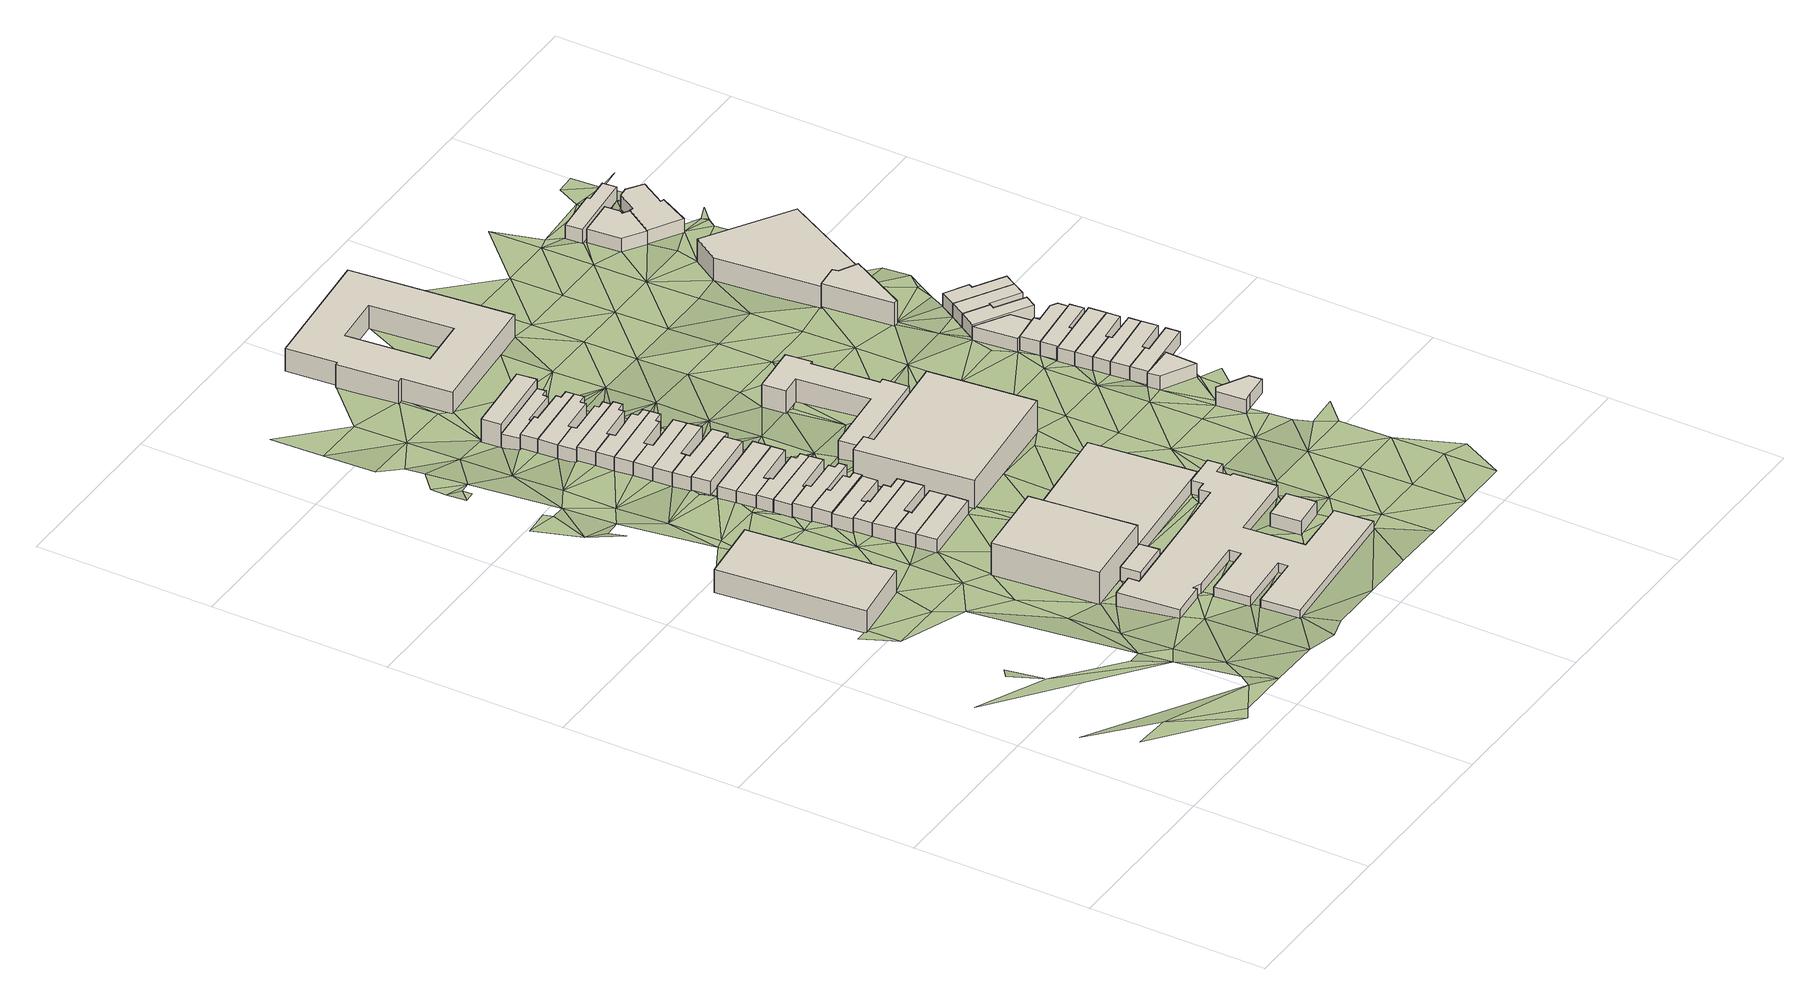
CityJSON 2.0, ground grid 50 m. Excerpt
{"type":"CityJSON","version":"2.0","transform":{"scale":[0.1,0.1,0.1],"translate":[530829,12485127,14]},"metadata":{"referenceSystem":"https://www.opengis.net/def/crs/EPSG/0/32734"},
"CityObjects":{
"building1":{"type":"Building","attributes":{"address":"8 Briar Road Salt River Cape Town","building":"industrial","building:levels":2,"building_height":6.9,"plus_code":"4FRW3F95+8H6","ground_height":19.16,"roof_height":26.06},"geometry":[{"type":"Solid","lod":"1","boundaries":[[[[0,1,2,3]],[[1,4,5,2]],[[4,6,7,5]],[[6,0,3,7]],[[3,2,5,7]],[[6,4,1,0]]]]}]},
"building2":{"type":"Building","attributes":{"address":"49 Shannon Street Salt River Cape Town","building":"industrial","building:levels":3,"building_height":9.7,"plus_code":"4FRW3F95+4P8","ground_height":18.89,"roof_height":28.59},"geometry":[{"type":"Solid","lod":"1","boundaries":[[[[8,9,10,11]],[[9,12,13,10]],[[12,14,15,13]],[[14,16,17,15]],[[16,8,11,17]],[[11,10,13,15,17]],[[16,14,12,9,8]]]]}]},
"building3":{"type":"Building","attributes":{"address":"Salt River Cape Town","building":"yes","building:levels":1,"building_height":4.1,"plus_code":"4FRW3F95+3Q7","ground_height":19.18,"roof_height":23.28},"geometry":[{"type":"Solid","lod":"1","boundaries":[[[[18,19,20,21]],[[19,22,23,20]],[[22,24,25,23]],[[24,18,21,25]],[[21,20,23,25]],[[24,22,19,18]]]]}]},
"building4":{"type":"Building","attributes":{"address":"45 Shannon Street Salt River Cape Town","building":"house","building:levels":1,"building_height":4.1,"plus_code":"4FRW3F95+7P4","ground_height":19.03,"roof_height":23.13},"geometry":[{"type":"Solid","lod":"1","boundaries":[[[[26,27,28,29]],[[27,30,31,28]],[[30,32,33,31]],[[32,26,29,33]],[[29,28,31,33]],[[32,30,27,26]]]]}]},
"building5":{"type":"Building","attributes":{"address":"43 Shannon Street Salt River Cape Town","building":"house","building:levels":1,"building_height":4.1,"plus_code":"4FRW3F95+7PG","ground_height":18.95,"roof_height":23.05},"geometry":[{"type":"Solid","lod":"1","boundaries":[[[[34,35,36,37]],[[35,38,39,36]],[[38,40,41,39]],[[40,42,43,41]],[[42,44,45,43]],[[44,34,37,45]],[[37,36,39,41,43,45]],[[44,42,40,38,35,34]]]]}]},
"building6":{"type":"Building","attributes":{"address":"41 Shannon Street Salt River Cape Town","building":"house","building:levels":1,"building_height":4.1,"plus_code":"4FRW3F95+7PW","ground_height":18.95,"roof_height":23.05},"geometry":[{"type":"Solid","lod":"1","boundaries":[[[[35,34,37,36]],[[34,46,47,37]],[[46,48,49,47]],[[48,50,51,49]],[[50,52,53,51]],[[52,35,36,53]],[[36,37,47,49,51,53]],[[52,50,48,46,34,35]]]]}]},
"building7":{"type":"Building","attributes":{"address":"39 Shannon Street Salt River Cape Town","building":"house","building:levels":1,"building_height":4.1,"plus_code":"4FRW3F95+8P7","ground_height":18.95,"roof_height":23.05},"geometry":[{"type":"Solid","lod":"1","boundaries":[[[[52,50,51,53]],[[50,54,55,51]],[[54,56,57,55]],[[56,58,59,57]],[[58,60,61,59]],[[60,62,63,61]],[[62,64,65,63]],[[64,52,53,65]],[[53,51,55,57,59,61,63,65]],[[64,62,60,58,56,54,50,52]]]]}]},
"building8":{"type":"Building","attributes":{"address":"37 Shannon Street Salt River Cape Town","building":"house","building:levels":1,"building_height":4.1,"plus_code":"4FRW3F95+8PM","ground_height":18.48,"roof_height":22.58},"geometry":[{"type":"Solid","lod":"1","boundaries":[[[[66,67,68,69]],[[67,70,71,68]],[[70,72,73,71]],[[72,74,75,73]],[[74,76,77,75]],[[76,66,69,77]],[[69,68,71,73,75,77]],[[76,74,72,70,67,66]]]]}]},
"building9":{"type":"Building","attributes":{"address":"Salt River Cape Town","building":"yes","building:levels":1,"building_height":4.1,"plus_code":"4FRW3F85+XRX","ground_height":18.66,"roof_height":22.76},"geometry":[{"type":"Solid","lod":"1","boundaries":[[[[78,79,80,81]],[[79,82,83,80]],[[82,84,85,83]],[[84,86,87,85]],[[86,88,89,87]],[[88,90,91,89]],[[90,92,93,91]],[[92,94,95,93]],[[94,96,97,95]],[[96,98,99,97]],[[98,100,101,99]],[[100,102,103,101]],[[102,104,105,103]],[[104,106,107,105]],[[106,108,109,107]],[[108,110,111,109]],[[110,112,113,111]],[[112,114,115,113]],[[114,116,117,115]],[[116,118,119,117]],[[118,120,121,119]],[[120,122,123,121]],[[122,124,125,123]],[[124,126,127,125]],[[126,128,129,127]],[[128,130,131,129]],[[130,132,133,131]],[[132,134,135,133]],[[134,78,81,135]],[[81,80,83,85,87,89,91,93,95,97,99,101,103,105,107,109,111,113,115,117,119,121,123,125,127,129,131,133,135]],[[134,132,130,128,126,124,122,120,118,116,114,112,110,108,106,104,102,100,98,96,94,92,90,88,86,84,82,79,78]]]]}]},
"building10":{"type":"Building","attributes":{"address":"35 Shannon Street Salt River Cape Town","building":"house","building:levels":1,"building_height":4.1,"plus_code":"4FRW3F95+9P3","ground_height":18.81,"roof_height":22.91},"geometry":[{"type":"Solid","lod":"1","boundaries":[[[[136,137,138,139]],[[137,140,141,138]],[[140,142,143,141]],[[142,144,145,143]],[[144,146,147,145]],[[146,148,149,147]],[[148,150,151,149]],[[150,136,139,151]],[[139,138,141,143,145,147,149,151]],[[150,148,146,144,142,140,137,136]]]]}]},
"building11":{"type":"Building","attributes":{"address":"33 Shannon Street Salt River Cape Town","building":"house","building:levels":1,"building_height":4.1,"plus_code":"4FRW3F95+9PF","ground_height":18.48,"roof_height":22.58},"geometry":[{"type":"Solid","lod":"1","boundaries":[[[[152,153,154,155]],[[153,156,157,154]],[[156,158,159,157]],[[158,160,161,159]],[[160,162,163,161]],[[162,164,165,163]],[[164,166,167,165]],[[166,168,169,167]],[[168,152,155,169]],[[155,154,157,159,161,163,165,167,169]],[[168,166,164,162,160,158,156,153,152]]]]}]},
"building12":{"type":"Building","attributes":{"address":"31 Shannon Street Salt River Cape Town","building":"house","building:levels":1,"building_height":4.1,"plus_code":"4FRW3F95+9PV","ground_height":17.86,"roof_height":21.96},"geometry":[{"type":"Solid","lod":"1","boundaries":[[[[170,171,172,173]],[[171,174,175,172]],[[174,176,177,175]],[[176,178,179,177]],[[178,180,181,179]],[[180,170,173,181]],[[173,172,175,177,179,181]],[[180,178,176,174,171,170]]]]}]},
"building13":{"type":"Building","attributes":{"address":"29 Shannon Street Salt River Cape Town","building":"house","building:levels":1,"building_height":4.1,"plus_code":"4FRW3F95+CP3","ground_height":17.86,"roof_height":21.96},"geometry":[{"type":"Solid","lod":"1","boundaries":[[[[178,176,177,179]],[[176,182,183,177]],[[182,184,185,183]],[[184,186,187,185]],[[186,188,189,187]],[[188,190,191,189]],[[190,192,193,191]],[[192,178,179,193]],[[179,177,183,185,187,189,191,193]],[[192,190,188,186,184,182,176,178]]]]}]},
"building14":{"type":"Building","attributes":{"address":"27 Shannon Street Salt River Cape Town","building":"house","building:levels":1,"building_height":4.1,"plus_code":"4FRW3F95+CPM","ground_height":17.45,"roof_height":21.55},"geometry":[{"type":"Solid","lod":"1","boundaries":[[[[194,195,196,197]],[[195,198,199,196]],[[198,200,201,199]],[[200,202,203,201]],[[202,204,205,203]],[[204,194,197,205]],[[197,196,199,201,203,205]],[[204,202,200,198,195,194]]]]}]},
"building15":{"type":"Building","attributes":{"address":"25 Shannon Street Salt River Cape Town","building":"house","building:levels":1,"building_height":4.1,"plus_code":"4FRW3F95+CPV","ground_height":17.45,"roof_height":21.55},"geometry":[{"type":"Solid","lod":"1","boundaries":[[[[204,202,203,205]],[[202,206,207,203]],[[206,208,209,207]],[[208,204,205,209]],[[205,203,207,209]],[[208,206,202,204]]]]}]},
"building16":{"type":"Building","attributes":{"address":"23 Shannon Street Salt River Cape Town","building":"house","building:levels":1,"building_height":4.1,"plus_code":"4FRW3F95+FPC","ground_height":18.41,"roof_height":22.51},"geometry":[{"type":"Solid","lod":"1","boundaries":[[[[210,211,212,213]],[[211,214,215,212]],[[214,216,217,215]],[[216,210,213,217]],[[213,212,215,217]],[[216,214,211,210]]]]}]},
"building17":{"type":"Building","attributes":{"address":"21 Shannon Street Salt River Cape Town","building":"house","building:levels":1,"building_height":4.1,"plus_code":"4FRW3F95+FPJ","ground_height":18,"roof_height":22.1},"geometry":[{"type":"Solid","lod":"1","boundaries":[[[[218,219,220,221]],[[219,222,223,220]],[[222,224,225,223]],[[224,226,227,225]],[[226,228,229,227]],[[228,230,231,229]],[[230,218,221,231]],[[221,220,223,225,227,229,231]],[[230,228,226,224,222,219,218]]]]}]},
"building18":{"type":"Building","attributes":{"address":"19 Shannon Street Salt River Cape Town","building":"house","building:levels":1,"building_height":4.1,"plus_code":"4FRW3F95+GP6","ground_height":18,"roof_height":22.1},"geometry":[{"type":"Solid","lod":"1","boundaries":[[[[230,228,229,231]],[[228,232,233,229]],[[232,234,235,233]],[[234,236,237,235]],[[236,238,239,237]],[[238,230,231,239]],[[231,229,233,235,237,239]],[[238,236,234,232,228,230]]]]}]},
"building19":{"type":"Building","attributes":{"address":"17 Shannon Street Salt River Cape Town","building":"house","building:levels":1,"building_height":4.1,"plus_code":"4FRW3F95+GPC","ground_height":18,"roof_height":22.1},"geometry":[{"type":"Solid","lod":"1","boundaries":[[[[238,236,237,239]],[[236,240,241,237]],[[240,242,243,241]],[[242,244,245,243]],[[244,246,247,245]],[[246,238,239,247]],[[239,237,241,243,245,247]],[[246,244,242,240,236,238]]]]}]},
"building20":{"type":"Building","attributes":{"address":"15 Shannon Street Salt River Cape Town","building":"house","building:levels":1,"building_height":4.1,"plus_code":"4FRW3F95+GMX","ground_height":18,"roof_height":22.1},"geometry":[{"type":"Solid","lod":"1","boundaries":[[[[246,244,245,247]],[[244,248,249,245]],[[248,250,251,249]],[[250,252,253,251]],[[252,254,255,253]],[[254,256,257,255]],[[256,258,259,257]],[[258,246,247,259]],[[247,245,249,251,253,255,257,259]],[[258,256,254,252,250,248,244,246]]]]}]},
"building21":{"type":"Building","attributes":{"address":"13 Shannon Street Salt River Cape Town","building":"house","building:levels":1,"building_height":4.1,"plus_code":"4FRW3F95+HP6","ground_height":18,"roof_height":22.1},"geometry":[{"type":"Solid","lod":"1","boundaries":[[[[258,256,257,259]],[[256,260,261,257]],[[260,262,263,261]],[[262,264,265,263]],[[264,266,267,265]],[[266,268,269,267]],[[268,270,271,269]],[[270,258,259,271]],[[259,257,261,263,265,267,269,271]],[[270,268,266,264,262,260,256,258]]]]}]},
"building22":{"type":"Building","attributes":{"address":"11 Shannon Street Salt River Cape Town","building":"house","building:levels":1,"building_height":4.1,"plus_code":"4FRW3F95+HMQ","ground_height":18,"roof_height":22.1},"geometry":[{"type":"Solid","lod":"1","boundaries":[[[[270,268,269,271]],[[268,272,273,269]],[[272,274,275,273]],[[274,276,277,275]],[[276,278,279,277]],[[278,280,281,279]],[[280,282,283,281]],[[282,270,271,283]],[[271,269,273,275,277,279,281,283]],[[282,280,278,276,274,272,268,270]]]]}]},
"building23":{"type":"Building","attributes":{"address":"9 Shannon Street Salt River Cape Town","building":"house","building:levels":1,"building_height":4.1,"plus_code":"4FRW3F95+JP2","ground_height":17.03,"roof_height":21.13},"geometry":[{"type":"Solid","lod":"1","boundaries":[[[[284,285,286,287]],[[285,288,289,286]],[[288,290,291,289]],[[290,292,293,291]],[[292,294,295,293]],[[294,296,297,295]],[[296,298,299,297]],[[298,284,287,299]],[[287,286,289,291,293,295,297,299]],[[298,296,294,292,290,288,285,284]]]]}]},
"building24":{"type":"Building","attributes":{"address":"7 Shannon Street Salt River Cape Town","building":"house","building:levels":1,"building_height":4.1,"plus_code":"4FRW3F95+JMH","ground_height":17.03,"roof_height":21.13},"geometry":[{"type":"Solid","lod":"1","boundaries":[[[[298,296,297,299]],[[296,300,301,297]],[[300,302,303,301]],[[302,304,305,303]],[[304,306,307,305]],[[306,308,309,307]],[[308,310,311,309]],[[310,298,299,311]],[[299,297,301,303,305,307,309,311]],[[310,308,306,304,302,300,296,298]]]]}]},
"building25":{"type":"Building","attributes":{"address":"26 Briar Road Salt River Cape Town","building":"industrial","building:levels":1,"building_height":4.1,"plus_code":"4FRW3F95+4V6","ground_height":18.25,"roof_height":22.35},"geometry":[{"type":"Solid","lod":"1","boundaries":[[[[312,313,314,315]],[[313,316,317,314]],[[316,318,319,317]],[[318,320,321,319]],[[320,322,323,321]],[[322,312,315,323]],[[315,314,317,319,321,323]],[[322,320,318,316,313,312]]]]}]},
"building26":{"type":"Building","attributes":{"address":"5 Shannon Street Salt River Cape Town","building":"house","building:levels":1,"building_height":4.1,"plus_code":"4FRW3F95+JMQ","ground_height":17.03,"roof_height":21.13},"geometry":[{"type":"Solid","lod":"1","boundaries":[[[[310,308,309,311]],[[308,324,325,309]],[[324,326,327,325]],[[326,328,329,327]],[[328,330,331,329]],[[330,332,333,331]],[[332,334,335,333]],[[334,310,311,335]],[[311,309,325,327,329,331,333,335]],[[334,332,330,328,326,324,308,310]]]]}]},
"building27":{"type":"Building","attributes":{"address":"3 Shannon Street Salt River Cape Town","building":"house","building:levels":1,"building_height":4.1,"plus_code":"4FRW3F95+MM5","ground_height":15.81,"roof_height":19.91},"geometry":[{"type":"Solid","lod":"1","boundaries":[[[[336,337,338,339]],[[337,340,341,338]],[[340,342,343,341]],[[342,344,345,343]],[[344,346,347,345]],[[346,348,349,347]],[[348,350,351,349]],[[350,336,339,351]],[[339,338,341,343,345,347,349,351]],[[350,348,346,344,342,340,337,336]]]]}]},
"building28":{"type":"Building","attributes":{"address":"Salt River Cape Town","building":"yes","building:levels":1,"building_height":4.1,"plus_code":"4FRW3F85+XWM","ground_height":20.12,"roof_height":24.22},"geometry":[{"type":"Solid","lod":"1","boundaries":[[[[352,353,354,355]],[[353,356,357,354]],[[356,358,359,357]],[[358,352,355,359]],[[355,354,357,359]],[[358,356,353,352]]]]}]},
"building29":{"type":"Building","attributes":{"address":"1 Shannon Street Salt River Cape Town","building":"residential","building:levels":2,"rooms":"6","residential":"student","operator":"Skins Property","building_height":6.9,"plus_code":"4FRW3F95+MMH","ground_height":15.81,"roof_height":22.71},"geometry":[{"type":"Solid","lod":"1","boundaries":[[[[348,360,361,362]],[[360,363,364,361]],[[363,350,365,364]],[[350,348,362,365]],[[362,361,364,365]],[[350,363,360,348]]]]}]},
"building30":{"type":"Building","attributes":{"address":"20 Durham Avenue Salt River Cape Town","building":"industrial","building:levels":3,"building_height":9.7,"plus_code":"4FRW3F95+8V2","ground_height":17.39,"roof_height":27.09},"geometry":[{"type":"Solid","lod":"1","boundaries":[[[[366,367,368,369]],[[367,370,371,368]],[[370,372,373,371]],[[372,374,375,373]],[[374,376,377,375]],[[376,366,369,377]],[[369,368,371,373,375,377]],[[376,374,372,370,367,366]]]]}]},
"building31":{"type":"Building","attributes":{"address":"16 Durham Avenue Salt River Cape Town","building":"school","building:levels":2,"building_height":6.9,"plus_code":"4FRW3F95+CVQ","ground_height":15.95,"roof_height":22.85},"geometry":[{"type":"Solid","lod":"1","boundaries":[[[[378,379,380,381]],[[379,382,383,380]],[[382,384,385,383]],[[384,386,387,385]],[[386,388,389,387]],[[388,390,391,389]],[[390,392,393,391]],[[392,394,395,393]],[[394,396,397,395]],[[396,398,399,397]],[[398,400,401,399]],[[400,378,381,401]],[[381,380,383,385,387,389,391,393,395,397,399,401]],[[400,398,396,394,392,390,388,386,384,382,379,378]]]]}]},
"building32":{"type":"Building","attributes":{"address":"20 Durham Avenue Salt River Cape Town","building":"school","building:levels":2,"operator":"Best College","building_height":6.9,"plus_code":"4FRW3F95+RM5","ground_height":14.52,"roof_height":21.42},"geometry":[{"type":"Solid","lod":"1","boundaries":[[[[402,403,404,405]],[[403,406,407,404]],[[406,408,409,407]],[[408,410,411,409]],[[410,412,413,411]],[[412,414,415,413]],[[414,416,417,415]],[[416,402,405,417]],[[418,419,420,421]],[[419,422,423,420]],[[422,424,425,423]],[[424,418,421,425]],[[405,404,407,409,411,413,415,417],[421,420,423,425]],[[416,414,412,410,408,406,403,402],[424,422,419,418]]]]}]},
"building33":{"type":"Building","attributes":{"address":"Sugar Fix 83 Durham Avenue Salt River Cape Town","building":"retail","building:levels":1,"building_height":4.1,"plus_code":"4FRW3F96+43G","ground_height":18.43,"roof_height":22.53},"geometry":[{"type":"Solid","lod":"1","boundaries":[[[[426,427,428,429]],[[427,430,431,428]],[[430,432,433,431]],[[432,434,435,433]],[[434,436,437,435]],[[436,426,429,437]],[[429,428,431,433,435,437]],[[436,434,432,430,427,426]]]]}]},
"building34":{"type":"Building","attributes":{"building":"retail","building:levels":1,"building_height":4.1,"plus_code":"4FRW3F96+53Q","ground_height":18.27,"roof_height":22.37},"geometry":[{"type":"Solid","lod":"1","boundaries":[[[[438,439,440,441]],[[439,442,443,440]],[[442,444,445,443]],[[444,438,441,445]],[[441,440,443,445]],[[444,442,439,438]]]]}]},
"building35":{"type":"Building","attributes":{"address":"Salt River Cape Town","building":"house","building:levels":1,"building_height":4.1,"plus_code":"4FRW3F96+647","ground_height":17.56,"roof_height":21.66},"geometry":[{"type":"Solid","lod":"1","boundaries":[[[[446,447,448,449]],[[447,450,451,448]],[[450,452,453,451]],[[452,454,455,453]],[[454,456,457,455]],[[456,446,449,457]],[[449,448,451,453,455,457]],[[456,454,452,450,447,446]]]]}]},
"building36":{"type":"Building","attributes":{"address":"Salt River Cape Town","building":"house","building:levels":1,"building_height":4.1,"plus_code":"4FRW3F96+64J","ground_height":17.56,"roof_height":21.66},"geometry":[{"type":"Solid","lod":"1","boundaries":[[[[458,446,449,459]],[[446,456,457,449]],[[456,460,461,457]],[[460,462,463,461]],[[462,464,465,463]],[[464,458,459,465]],[[459,449,457,461,463,465]],[[464,462,460,456,446,458]]]]}]},
"building37":{"type":"Building","attributes":{"address":"55 Durham Avenue Salt River Cape Town","building":"house","building:levels":1,"building_height":4.1,"plus_code":"4FRW3F96+83W","ground_height":17.4,"roof_height":21.5},"geometry":[{"type":"Solid","lod":"1","boundaries":[[[[466,467,468,469]],[[467,470,471,468]],[[470,472,473,471]],[[472,474,475,473]],[[474,466,469,475]],[[469,468,471,473,475]],[[474,472,470,467,466]]]]}]},
"building38":{"type":"Building","attributes":{"address":"65 Durham Avenue Salt River Cape Town","building":"house","building:levels":1,"building_height":4.1,"plus_code":"4FRW3F96+742","ground_height":17.56,"roof_height":21.66},"geometry":[{"type":"Solid","lod":"1","boundaries":[[[[476,458,459,477]],[[458,464,465,459]],[[464,478,479,465]],[[478,480,481,479]],[[480,482,483,481]],[[482,476,477,483]],[[477,459,465,479,481,483]],[[482,480,478,464,458,476]]]]}]},
"building39":{"type":"Building","attributes":{"address":"63 Durham Avenue Salt River Cape Town","building":"house","building:levels":1,"building_height":4.1,"plus_code":"4FRW3F96+74C","ground_height":17.34,"roof_height":21.44},"geometry":[{"type":"Solid","lod":"1","boundaries":[[[[484,485,486,487]],[[485,488,489,486]],[[488,490,491,489]],[[490,492,493,491]],[[492,494,495,493]],[[494,484,487,495]],[[487,486,489,491,493,495]],[[494,492,490,488,485,484]]]]}]},
"building40":{"type":"Building","attributes":{"address":"61 Durham Avenue Salt River Cape Town","building":"house","building:levels":1,"building_height":4.1,"plus_code":"4FRW3F96+74J","ground_height":17.34,"roof_height":21.44},"geometry":[{"type":"Solid","lod":"1","boundaries":[[[[484,494,495,487]],[[494,496,497,495]],[[496,498,499,497]],[[498,500,501,499]],[[500,502,503,501]],[[502,484,487,503]],[[487,495,497,499,501,503]],[[502,500,498,496,494,484]]]]}]},
"building41":{"type":"Building","attributes":{"address":"59 Durham Avenue Salt River Cape Town","building":"house","building:levels":1,"building_height":4.1,"plus_code":"4FRW3F96+842","ground_height":17.39,"roof_height":21.49},"geometry":[{"type":"Solid","lod":"1","boundaries":[[[[504,500,501,505]],[[500,498,499,501]],[[498,506,507,499]],[[506,508,509,507]],[[508,510,511,509]],[[510,512,513,511]],[[512,504,505,513]],[[505,501,499,507,509,511,513]],[[512,510,508,506,498,500,504]]]]}]},
"building42":{"type":"Building","attributes":{"address":"57 Durham Avenue Salt River Cape Town","building":"house","building:levels":1,"building_height":4.1,"plus_code":"4FRW3F96+84C","ground_height":17.39,"roof_height":21.49},"geometry":[{"type":"Solid","lod":"1","boundaries":[[[[512,514,515,513]],[[514,516,517,515]],[[516,518,519,517]],[[518,520,521,519]],[[520,467,468,521]],[[467,466,469,468]],[[466,504,505,469]],[[504,512,513,505]],[[513,515,517,519,521,468,469,505]],[[504,466,467,520,518,516,514,512]]]]}]},
"building43":{"type":"Building","attributes":{"address":"69 Addison Road Salt River Cape Town","building":"house","building:levels":1,"building_height":4.1,"plus_code":"4FRW3F96+939","ground_height":16.92,"roof_height":21.02},"geometry":[{"type":"Solid","lod":"1","boundaries":[[[[522,523,524,525]],[[523,526,527,524]],[[526,528,529,527]],[[528,530,531,529]],[[530,532,533,531]],[[532,522,525,533]],[[525,524,527,529,531,533]],[[532,530,528,526,523,522]]]]}]},
"building44":{"type":"Building","attributes":{"address":"37 Durham Avenue Salt River 7925 Cape Town","building":"retail","building:levels":2,"building_height":6.9,"plus_code":"4FRW3F96+F3C","ground_height":15.75,"roof_height":22.65},"geometry":[{"type":"Solid","lod":"1","boundaries":[[[[534,535,536,537]],[[535,538,539,536]],[[538,540,541,539]],[[540,542,543,541]],[[542,544,545,543]],[[544,534,537,545]],[[537,536,539,541,543,545]],[[544,542,540,538,535,534]]]]}]},
"building45":{"type":"Building","attributes":{"address":"67 Addison Road Salt River Cape Town","building":"house","building:levels":1,"building_height":4.1,"plus_code":"4FRW3F96+94J","ground_height":16.92,"roof_height":21.02},"geometry":[{"type":"Solid","lod":"1","boundaries":[[[[523,522,525,524]],[[522,546,547,525]],[[546,548,549,547]],[[548,550,551,549]],[[550,552,553,551]],[[552,523,524,553]],[[524,525,547,549,551,553]],[[552,550,548,546,522,523]]]]}]},
"building46":{"type":"Building","attributes":{"address":"65 Addison Road Salt River Cape Town","building":"house","building:levels":1,"building_height":4.1,"plus_code":"4FRW3F96+94V","ground_height":16.92,"roof_height":21.02},"geometry":[{"type":"Solid","lod":"1","boundaries":[[[[552,550,554,555]],[[550,556,557,554]],[[556,558,559,557]],[[558,560,561,559]],[[560,562,563,561]],[[562,552,555,563]],[[555,554,557,559,561,563]],[[562,560,558,556,550,552]]]]}]},
"building47":{"type":"Building","attributes":{"address":"Salt River Cape Town","building":"retail","building:levels":2,"building_height":6.9,"plus_code":"4FRW3F96+H34","ground_height":14.82,"roof_height":21.72},"geometry":[{"type":"Solid","lod":"1","boundaries":[[[[564,565,566,567]],[[565,568,569,566]],[[568,570,571,569]],[[570,572,573,571]],[[572,574,575,573]],[[574,576,577,575]],[[576,564,567,577]],[[567,566,569,571,573,575,577]],[[576,574,572,570,568,565,564]]]]}]},
"building48":{"type":"Building","attributes":{"address":"33 Durham Avenue Salt River Cape Town","building":"house","building:levels":1,"building_height":4.1,"plus_code":"4FRW3F96+P3C","ground_height":14.32,"roof_height":18.42},"geometry":[{"type":"Solid","lod":"1","boundaries":[[[[578,579,580,581]],[[579,582,583,580]],[[582,584,585,583]],[[584,586,587,585]],[[586,588,589,587]],[[588,590,591,589]],[[590,578,581,591]],[[581,580,583,585,587,589,591]],[[590,588,586,584,582,579,578]]]]}]},
"building49":{"type":"Building","attributes":{"address":"31 Durham Avenue Salt River Cape Town","building":"house","building:levels":1,"building_height":4.1,"plus_code":"4FRW3F96+Q37","ground_height":13.89,"roof_height":17.99},"geometry":[{"type":"Solid","lod":"1","boundaries":[[[[592,593,594,595]],[[593,596,597,594]],[[596,598,599,597]],[[598,600,601,599]],[[600,602,603,601]],[[602,592,595,603]],[[595,594,597,599,601,603]],[[602,600,598,596,593,592]]]]}]},
"building50":{"type":"Building","attributes":{"address":"5 Dryden Street Salt River Cape Town","building":"house","building:levels":1,"building_height":4.1,"plus_code":"4FRW3F96+P3H","ground_height":14.46,"roof_height":18.56},"geometry":[{"type":"Solid","lod":"1","boundaries":[[[[604,605,606,607]],[[605,608,609,606]],[[608,610,611,609]],[[610,612,613,611]],[[612,614,615,613]],[[614,616,617,615]],[[616,618,619,617]],[[618,620,621,619]],[[620,604,607,621]],[[607,606,609,611,613,615,617,619,621]],[[620,618,616,614,612,610,608,605,604]]]]}]},
"terrain1":{"type":"TINRelief","geometry":[{"type":"CompositeSurface","lod":"1","boundaries":[[[622,623,624]],[[625,624,626]],[[624,623,627]],[[627,626,624]],[[628,629,630]],[[631,629,632]],[[627,633,626]],[[634,635,636]],[[637,629,628]],[[626,633,638]],[[639,638,633]],[[639,628,638]],[[635,640,636]],[[628,641,637]],[[639,642,628]],[[628,642,641]],[[639,633,643]],[[635,644,640]],[[641,642,645]],[[640,646,636]],[[645,647,641]],[[641,647,644]],[[639,648,642]],[[643,649,639]],[[642,650,645]],[[639,649,648]],[[640,644,651]],[[647,652,644]],[[642,648,650]],[[651,646,640]],[[645,653,647]],[[654,655,1]],[[652,651,644]],[[650,656,645]],[[657,649,643]],[[652,647,653]],[[645,656,653]],[[643,658,657]],[[659,1,646]],[[660,646,651]],[[648,649,661]],[[662,663,664]],[[665,663,666]],[[659,646,667]],[[650,648,668]],[[653,669,652]],[[652,669,651]],[[670,649,657]],[[654,1,671]],[[672,663,662]],[[658,673,657]],[[674,665,666]],[[649,670,661]],[[646,660,667]],[[653,656,675]],[[676,666,663]],[[654,671,677]],[[676,663,672]],[[1,659,678]],[[661,679,648]],[[679,668,648]],[[654,677,672]],[[651,680,660]],[[651,669,680]],[[653,675,681]],[[1,682,671]],[[659,667,678]],[[683,668,684]],[[675,685,686]],[[668,679,684]],[[672,677,687]],[[657,673,688]],[[676,672,687]],[[35,667,660]],[[675,686,681]],[[689,690,691]],[[660,680,27]],[[689,692,690]],[[660,27,35]],[[682,1,678]],[[680,669,693]],[[694,653,681]],[[695,691,696]],[[671,697,677]],[[690,696,691]],[[670,698,661]],[[686,685,24]],[[52,667,35]],[[687,699,676]],[[678,667,136]],[[667,52,64]],[[696,700,695]],[[64,136,667]],[[684,679,701]],[[702,671,682]],[[696,676,703]],[[687,677,704]],[[676,699,703]],[[702,697,671]],[[150,678,136]],[[669,12,693]],[[705,678,150]],[[705,682,678]],[[698,670,706]],[[677,697,707]],[[677,707,708]],[[681,18,694]],[[693,709,680]],[[710,700,696]],[[687,711,699]],[[677,708,704]],[[705,712,682]],[[701,679,713]],[[712,714,682]],[[700,710,715]],[[696,703,710]],[[702,682,714]],[[716,717,715]],[[687,704,718]],[[719,717,716]],[[24,694,18]],[[720,687,718]],[[711,687,720]],[[657,688,721]],[[697,722,707]],[[298,703,699]],[[722,708,707]],[[723,693,12]],[[710,716,715]],[[724,699,711]],[[709,693,723]],[[725,726,727]],[[725,727,728]],[[729,24,685]],[[730,699,724]],[[731,719,732]],[[699,730,298]],[[733,734,735]],[[734,736,735]],[[703,737,710]],[[716,732,719]],[[310,703,298]],[[738,739,740]],[[741,12,742]],[[334,703,310]],[[727,743,728]],[[216,722,697]],[[703,334,737]],[[734,72,736]],[[742,744,741]],[[716,710,745]],[[12,741,723]],[[746,747,748]],[[694,24,749]],[[746,750,747]],[[723,751,709]],[[752,709,751]],[[745,710,737]],[[723,741,751]],[[743,727,752]],[[753,754,755]],[[734,756,757]],[[721,688,758]],[[759,754,753]],[[752,751,743]],[[739,156,740]],[[734,757,72]],[[739,760,761]],[[762,743,751]],[[174,750,746]],[[751,763,762]],[[739,761,156]],[[764,72,763]],[[757,763,72]],[[765,766,767]],[[757,762,763]],[[761,764,763]],[[768,216,697]],[[769,716,745]],[[770,759,753]],[[732,716,771]],[[156,761,763]],[[746,772,158]],[[226,224,228]],[[232,228,234]],[[773,751,741]],[[158,156,763]],[[158,174,746]],[[767,766,774]],[[242,250,244]],[[250,775,244]],[[729,749,24]],[[182,753,776]],[[777,766,765]],[[778,779,780]],[[781,780,779]],[[694,749,782]],[[716,769,771]],[[158,763,783]],[[770,753,182]],[[694,782,784]],[[228,224,234]],[[785,174,158]],[[786,769,745]],[[787,721,758]],[[741,788,773]],[[789,176,174]],[[296,294,292]],[[240,250,242]],[[176,789,182]],[[300,296,302]],[[158,783,790]],[[216,791,210]],[[789,770,182]],[[791,216,768]],[[784,792,694]],[[779,778,264]],[[274,781,779]],[[793,767,774]],[[790,785,158]],[[770,789,202]],[[771,794,732]],[[332,330,328]],[[789,174,785]],[[795,332,328]],[[783,796,790]],[[797,766,777]],[[745,360,786]],[[768,202,798]],[[292,302,296]],[[786,799,769]],[[318,788,741]],[[254,252,250]],[[791,768,798]],[[771,769,799]],[[779,264,274]],[[254,250,240]],[[789,798,202]],[[798,224,791]],[[264,262,260]],[[274,264,260]],[[787,800,721]],[[795,328,801]],[[721,800,777]],[[774,358,793]],[[278,276,274]],[[802,234,224]],[[274,260,278]],[[236,234,802]],[[802,240,236]],[[749,803,782]],[[290,288,292]],[[302,292,288]],[[773,804,751]],[[240,802,254]],[[797,777,805]],[[304,302,306]],[[784,782,803]],[[224,798,802]],[[288,306,302]],[[358,797,805]],[[800,805,777]],[[328,326,324]],[[785,806,789]],[[773,788,807]],[[324,801,328]],[[254,808,256]],[[808,260,256]],[[344,801,346]],[[801,324,346]],[[260,808,278]],[[787,809,800]],[[805,793,358]],[[280,278,808]],[[789,810,798]],[[796,811,790]],[[808,254,802]],[[812,288,280]],[[306,288,812]],[[784,96,792]],[[318,807,788]],[[308,306,812]],[[90,88,92]],[[813,793,805]],[[308,812,324]],[[88,793,813]],[[812,346,324]],[[802,798,378]],[[810,789,806]],[[88,94,92]],[[786,360,814]],[[806,785,815]],[[280,808,812]],[[805,800,816]],[[348,346,817]],[[348,817,360]],[[809,818,800]],[[807,804,773]],[[798,810,378]],[[88,813,819]],[[94,88,819]],[[820,821,822]],[[96,94,819]],[[823,792,96]],[[792,823,318]],[[346,812,817]],[[816,800,818]],[[824,808,802]],[[805,825,813]],[[826,802,378]],[[827,810,806]],[[811,796,367]],[[820,822,828]],[[804,807,318]],[[96,819,823]],[[814,360,817]],[[829,827,806]],[[806,815,829]],[[810,827,829]],[[830,786,814]],[[826,824,802]],[[805,816,825]],[[808,831,812]],[[832,819,813]],[[823,833,318]],[[809,834,818]],[[804,318,835]],[[828,836,820]],[[819,832,823]],[[835,318,833]],[[831,808,824]],[[832,813,825]],[[826,378,400]],[[837,817,812]],[[809,838,834]],[[816,818,839]],[[814,817,830]],[[840,841,842]],[[812,831,837]],[[367,804,843]],[[841,844,842]],[[843,804,835]],[[824,826,845]],[[846,833,823]],[[816,839,825]],[[832,847,823]],[[839,818,834]],[[830,817,837]],[[848,844,841]],[[826,400,845]],[[849,844,848]],[[849,848,400]],[[840,811,850]],[[811,367,850]],[[846,823,847]],[[841,840,850]],[[825,851,832]],[[834,838,852]],[[831,824,853]],[[833,854,835]],[[367,843,855]],[[845,400,848]],[[845,853,824]],[[825,839,856]],[[851,825,857]],[[847,832,434]],[[834,852,839]],[[825,856,857]],[[848,841,858]],[[855,850,367]],[[859,830,837]],[[833,846,854]],[[860,843,835]],[[434,832,861]],[[861,832,851]],[[862,837,831]],[[858,845,848]],[[830,859,863]],[[847,432,846]],[[864,831,853]],[[434,432,847]],[[858,841,850]],[[830,863,416]],[[835,854,860]],[[837,862,859]],[[434,861,436]],[[855,843,474]],[[831,864,862]],[[439,846,432]],[[865,853,845]],[[866,857,856]],[[846,438,854]],[[439,438,846]],[[432,430,439]],[[858,865,845]],[[843,860,474]],[[850,855,472]],[[867,854,438]],[[868,867,438]],[[854,867,869]],[[859,870,863]],[[442,439,430]],[[864,853,871]],[[862,872,859]],[[854,869,873]],[[854,484,860]],[[874,430,427]],[[855,474,875]],[[873,484,854]],[[876,430,874]],[[855,875,472]],[[853,865,871]],[[850,877,858]],[[444,868,438]],[[876,442,430]],[[870,878,863]],[[859,872,870]],[[860,484,502]],[[504,860,502]],[[879,850,472]],[[860,504,474]],[[504,502,500]],[[877,850,879]],[[862,864,880]],[[881,442,876]],[[882,876,874]],[[871,883,864]],[[858,534,865]],[[466,474,504]],[[875,474,472]],[[881,444,442]],[[884,881,876]],[[885,868,444]],[[884,444,881]],[[877,534,858]],[[864,883,880]],[[865,534,871]],[[886,879,472]],[[862,887,872]],[[879,886,523]],[[470,886,472]],[[877,879,888]],[[879,552,888]],[[887,862,880]],[[523,552,879]],[[871,889,883]],[[870,872,890]],[[506,498,891]],[[871,534,889]],[[470,467,520]],[[470,892,886]],[[883,889,880]],[[552,562,888]],[[506,891,508]],[[498,496,891]],[[520,518,516]],[[892,470,520]],[[872,887,890]],[[516,892,520]],[[562,893,888]],[[522,894,895]],[[896,546,522]],[[889,574,880]],[[897,887,880]],[[898,870,890]],[[899,888,893]],[[888,899,540]],[[522,895,896]],[[880,574,900]],[[887,901,890]],[[880,605,897]],[[887,897,588]],[[605,880,900]],[[588,901,887]],[[899,893,902]],[[898,890,903]],[[903,890,904]],[[890,901,904]],[[540,899,905]],[[899,902,905]],[[540,906,907]],[[905,906,540]],[[900,574,908]],[[904,909,903]],[[588,910,901]],[[605,900,908]],[[540,907,911]],[[574,912,908]],[[574,913,912]],[[600,909,904]],[[909,914,903]],[[574,911,913]],[[604,915,916]],[[910,593,901]],[[915,604,620]],[[910,915,618]],[[915,620,618]],[[917,908,918]],[[917,610,908]],[[919,908,912]],[[600,914,909]],[[908,919,918]],[[618,593,910]],[[912,920,919]],[[917,921,610]],[[600,598,596]],[[919,920,918]],[[612,610,921]],[[600,596,914]],[[922,918,920]],[[921,923,612]],[[593,618,616]],[[614,612,923]],[[923,921,924]],[[593,616,614]],[[925,914,596]],[[926,914,925]],[[923,924,614]],[[596,593,927]],[[927,593,614]],[[925,596,927]],[[928,926,925]],[[929,925,927]]]}]}
},
"vertices":[
[337,1045,60],[296,1452,60],[296,1452,129],[337,1045,129],[113,1431,60],[113,1431,129],[153,1021,60],[153,1021,129],
[772,614,57],[753,799,57],[753,799,154],[772,614,154],[741,908,57],[741,908,154],[525,886,57],[525,886,154],[554,593,57],[554,593,154],
[770,609,60],[662,599,60],[662,599,101],[770,609,101],[668,544,60],[668,544,101],[776,554,60],[776,554,101],
[710,1121,59],[529,1103,59],[529,1103,100],[710,1121,100],[535,1045,59],[535,1045,100],[715,1063,59],[715,1063,100],
[602,1165,58],[523,1158,58],[523,1158,99],[602,1165,99],[529,1103,58],[529,1103,99],[710,1121,58],[710,1121,99],[705,1167,58],[705,1167,99],[602,1157,58],[602,1157,99],
[601,1179,58],[601,1179,99],[716,1190,58],[716,1190,99],[710,1239,58],[710,1239,99],[516,1219,58],[516,1219,99],
[708,1261,58],[708,1261,99],[670,1257,58],[670,1257,99],[668,1277,58],[668,1277,99],[590,1269,58],[590,1269,99],[591,1277,58],[591,1277,99],[511,1271,58],[511,1271,99],
[511,1271,53],[591,1277,53],[591,1277,94],[511,1271,94],[589,1294,53],[589,1294,94],[683,1302,53],[683,1302,94],[680,1344,53],[680,1344,94],[505,1328,53],[505,1328,94],
[1151,166,55],[1141,273,55],[1141,273,96],[1151,166,96],[981,259,55],[981,259,96],[966,428,55],[966,428,96],[1160,445,55],[1160,445,96],[1149,565,55],[1149,565,96],[1140,567,55],[1140,567,96],[1136,604,55],[1136,604,96],[1170,607,55],[1170,607,96],[1166,648,55],[1166,648,96],[1071,639,55],[1071,639,96],[1075,606,55],[1075,606,96],[1048,604,55],[1048,604,96],[1052,572,55],[1052,572,96],[641,532,55],[641,532,96],[639,562,55],[639,562,96],[570,556,55],[570,556,96],[587,384,55],[587,384,96],[686,394,55],[686,394,96],[685,404,55],[685,404,96],[708,395,55],[708,395,96],[865,409,55],[865,409,96],[868,376,55],[868,376,96],[712,362,55],[712,362,96],[721,264,55],[721,264,96],[880,278,55],[880,278,96],[882,251,55],[882,251,96],[725,237,55],[725,237,96],[735,129,55],[735,129,96],
[505,1328,56],[680,1344,56],[680,1344,97],[505,1328,97],[678,1368,56],[678,1368,97],[656,1366,56],[656,1366,97],[654,1384,56],[654,1384,97],[584,1378,56],[584,1378,97],[583,1389,56],[583,1389,97],[499,1382,56],[499,1382,97],
[499,1382,53],[583,1389,53],[583,1389,94],[499,1382,94],[699,1400,53],[699,1400,94],[697,1422,53],[697,1422,94],[678,1421,53],[678,1421,94],[677,1439,53],[677,1439,94],[578,1430,53],[578,1430,94],[577,1443,53],[577,1443,94],[494,1434,53],[494,1434,94],
[577,1443,47],[576,1453,47],[576,1453,88],[577,1443,88],[698,1465,47],[698,1465,88],[693,1504,47],[693,1504,88],[491,1486,47],[491,1486,88],[494,1434,47],[494,1434,88],
[691,1528,47],[691,1528,88],[670,1526,47],[670,1526,88],[669,1540,47],[669,1540,88],[565,1530,47],[565,1530,88],[564,1540,47],[564,1540,88],[486,1532,47],[486,1532,88],
[486,1532,43],[564,1540,43],[564,1540,84],[486,1532,84],[562,1556,43],[562,1556,84],[689,1569,43],[689,1569,84],[686,1607,43],[686,1607,84],[480,1586,43],[480,1586,84],
[681,1657,43],[681,1657,84],[474,1636,43],[474,1636,84],
[652,1721,52],[466,1705,52],[466,1705,93],[652,1721,93],[472,1653,52],[472,1653,93],[657,1671,52],[657,1671,93],
[466,1705,48],[652,1721,48],[652,1721,89],[466,1705,89],[673,1723,48],[673,1723,89],[669,1766,48],[669,1766,89],[544,1755,48],[544,1755,89],[543,1765,48],[543,1765,89],[460,1756,48],[460,1756,89],
[542,1779,48],[542,1779,89],[665,1791,48],[665,1791,89],[659,1831,48],[659,1831,89],[455,1809,48],[455,1809,89],
[655,1868,48],[655,1868,89],[536,1855,48],[536,1855,89],[534,1870,48],[534,1870,89],[450,1861,48],[450,1861,89],
[533,1880,48],[533,1880,89],[630,1891,48],[630,1891,89],[629,1903,48],[629,1903,89],[659,1906,48],[659,1906,89],[656,1935,48],[656,1935,89],[444,1912,48],[444,1912,89],
[653,1954,48],[653,1954,89],[627,1952,48],[627,1952,89],[625,1969,48],[625,1969,89],[525,1956,48],[525,1956,89],[522,1970,48],[522,1970,89],[439,1962,48],[439,1962,89],
[521,1979,48],[521,1979,89],[624,1989,48],[624,1989,89],[623,2005,48],[623,2005,89],[647,2008,48],[647,2008,89],[645,2033,48],[645,2033,89],[434,2013,48],[434,2013,89],
[434,2013,39],[645,2033,39],[645,2033,80],[434,2013,80],[642,2061,39],[642,2061,80],[619,2058,39],[619,2058,80],[617,2070,39],[617,2070,80],[514,2060,39],[514,2060,80],[512,2073,39],[512,2073,80],[429,2064,39],[429,2064,80],
[511,2083,39],[511,2083,80],[615,2093,39],[615,2093,80],[613,2109,39],[613,2109,80],[638,2112,39],[638,2112,80],[635,2138,39],[635,2138,80],[425,2118,39],[425,2118,80],
[753,799,51],[772,614,51],[772,614,92],[753,799,92],[1116,646,51],[1116,646,92],[1085,942,51],[1085,942,92],[795,908,51],[795,908,92],[806,804,51],[806,804,92],
[633,2161,39],[633,2161,80],[607,2159,39],[607,2159,80],[606,2173,39],[606,2173,80],[503,2164,39],[503,2164,80],[502,2174,39],[502,2174,80],[420,2166,39],[420,2166,80],
[420,2166,26],[502,2174,26],[502,2174,67],[420,2166,67],[501,2187,26],[501,2187,67],[608,2197,26],[608,2197,67],[607,2212,26],[607,2212,67],[627,2214,26],[627,2214,67],[624,2238,26],[624,2238,67],[414,2216,26],[414,2216,67],
[1035,392,69],[1043,309,69],[1043,309,110],[1035,392,110],[1134,318,69],[1134,318,110],[1126,400,69],[1126,400,110],
[618,2292,26],[618,2292,95],[624,2238,95],[409,2270,26],[409,2270,95],[414,2216,95],
[1117,1104,42],[1086,1401,42],[1086,1401,139],[1117,1104,139],[773,1366,42],[773,1366,139],[771,1394,42],[771,1394,139],[709,1388,42],[709,1388,139],[749,1065,42],[749,1065,139],
[883,1751,28],[890,1685,28],[890,1685,97],[883,1751,97],[945,1691,28],[945,1691,97],[967,1489,28],[967,1489,97],[775,1469,28],[775,1469,97],[782,1407,28],[782,1407,97],[1060,1435,28],[1060,1435,97],[1053,1507,28],[1053,1507,97],[1039,1506,28],[1039,1506,97],[1020,1692,28],[1020,1692,97],[1029,1693,28],[1029,1693,97],[1021,1765,28],[1021,1765,97],
[436,2844,14],[450,2704,14],[450,2704,83],[436,2844,83],[440,2703,14],[440,2703,83],[457,2533,14],[457,2533,83],[471,2534,14],[471,2534,83],[484,2396,14],[484,2396,83],[844,2432,14],[844,2432,83],[799,2880,14],[799,2880,83],[557,2746,14],[696,2760,14],[696,2760,83],[557,2746,83],[719,2530,14],[719,2530,83],[580,2516,14],[580,2516,83],
[1530,707,53],[1526,743,53],[1526,743,94],[1530,707,94],[1443,789,53],[1443,789,94],[1426,779,53],[1426,779,94],[1434,697,53],[1434,697,94],[1458,700,53],[1458,700,94],
[1411,965,51],[1416,930,51],[1416,930,92],[1411,965,92],[1507,881,51],[1507,881,92],[1510,970,51],[1510,970,92],
[1421,1020,44],[1426,970,44],[1426,970,85],[1421,1020,85],[1611,989,44],[1611,989,85],[1607,1028,44],[1607,1028,85],[1511,1018,44],[1511,1018,85],[1510,1029,44],[1510,1029,85],
[1415,1072,44],[1415,1072,85],[1510,1038,44],[1510,1038,85],[1606,1049,44],[1606,1049,85],[1601,1094,44],[1601,1094,85],
[1396,1319,42],[1470,1328,42],[1470,1328,83],[1396,1319,83],[1464,1386,42],[1464,1386,83],[1373,1441,42],[1373,1441,83],[1386,1319,42],[1386,1319,83],
[1412,1120,44],[1412,1120,85],[1597,1128,44],[1597,1128,85],[1505,1120,44],[1505,1120,85],[1504,1129,44],[1504,1129,85],
[1407,1169,42],[1412,1120,42],[1412,1120,83],[1407,1169,83],[1504,1129,42],[1504,1129,83],[1504,1138,42],[1504,1138,83],[1594,1150,42],[1594,1150,83],[1591,1186,42],[1591,1186,83],
[1586,1235,42],[1586,1235,83],[1492,1225,42],[1492,1225,83],[1408,1216,42],[1408,1216,83],[1402,1217,42],[1402,1217,83],
[1402,1264,42],[1402,1264,83],[1491,1234,42],[1491,1234,83],[1580,1244,42],[1580,1244,83],[1575,1283,42],[1575,1283,83],[1567,1282,42],[1567,1282,83],
[1564,1310,42],[1564,1310,83],[1546,1321,42],[1546,1321,83],[1483,1314,42],[1483,1314,83],[1482,1329,42],[1482,1329,83],
[1479,1452,38],[1411,1492,38],[1411,1492,79],[1479,1452,79],[1383,1447,38],[1383,1447,79],[1532,1358,38],[1532,1358,79],[1552,1391,38],[1552,1391,79],[1472,1439,38],[1472,1439,79],
[1326,1843,26],[1345,1647,26],[1345,1647,95],[1326,1843,95],[1358,1646,26],[1358,1646,95],[1444,1807,26],[1444,1807,95],[1394,1834,26],[1394,1834,95],[1390,1850,26],[1390,1850,95],
[1482,1457,38],[1482,1457,79],[1563,1409,38],[1563,1409,79],[1585,1446,38],[1585,1446,79],[1437,1534,38],[1437,1534,79],
[1585,1446,78],[1437,1534,78],[1605,1479,38],[1605,1479,78],[1521,1529,38],[1521,1529,78],[1527,1541,38],[1527,1541,78],[1462,1578,38],[1462,1578,78],
[1326,1843,16],[1390,1850,16],[1390,1850,85],[1326,1843,85],[1394,1834,16],[1394,1834,85],[1444,1807,16],[1444,1807,85],[1579,2061,16],[1579,2061,85],[1345,2208,16],[1345,2208,85],[1297,2132,16],[1297,2132,85],
[1351,2354,11],[1403,2434,11],[1403,2434,52],[1351,2354,52],[1384,2445,11],[1384,2445,52],[1390,2454,11],[1390,2454,52],[1387,2496,11],[1387,2496,52],[1283,2486,11],[1283,2486,52],[1291,2393,11],[1291,2393,52],
[1280,2495,7],[1478,2515,7],[1478,2515,48],[1280,2495,48],[1474,2554,7],[1474,2554,48],[1403,2547,7],[1403,2547,48],[1402,2556,7],[1402,2556,48],[1275,2543,7],[1275,2543,48],
[1403,2434,13],[1351,2354,13],[1351,2354,54],[1403,2434,54],[1439,2301,13],[1439,2301,54],[1483,2385,13],[1483,2385,54],[1473,2388,13],[1473,2388,54],[1516,2459,13],[1516,2459,54],[1473,2488,13],[1473,2488,54],[1445,2485,13],[1445,2485,54],[1411,2431,13],[1411,2431,54],
[56,184,97],[274,6,100],[158,177,97],[7,327,90],[397,77,98],[308,27,100],[410,299,79],[188,529,81],[7,627,71],[158,627,71],[179,644,71],[458,27,98],[113,1021,69],[158,927,68],[153,1021,69],[355,386,84],[427,114,92],[458,177,92],[308,927,64],[398,390,79],[458,327,79],[608,27,94],[353,856,64],[458,477,70],[337,1045,63],[458,627,62],[608,327,76],[608,177,85],[587,384,76],[458,927,60],[458,777,62],[554,593,61],[280,1519,60],[113,1431,65],[570,556,61],[735,129,78],[699,11,88],[308,1377,60],[458,1077,59],[721,264,74],[202,1786,54],[158,1827,54],[207,1736,61],[113,1957,54],[196,1937,54],[458,1227,58],[686,394,74],[525,886,60],[725,237,78],[308,1527,60],[252,1791,49],[758,27,88],[187,1962,54],[639,562,61],[242,1940,49],[308,1677,58],[458,1377,56],[712,362,74],[535,1045,63],[662,599,61],[458,1527,54],[685,404,71],[708,395,74],[641,532,70],[668,544,70],[308,1827,49],[909,27,87],[161,2164,41],[190,2194,41],[157,2221,39],[192,2167,41],[608,927,61],[772,614,60],[157,2265,39],[220,2196,41],[474,1636,53],[880,278,73],[308,1977,49],[208,2310,39],[865,409,70],[480,1586,54],[308,2122,39],[460,1756,49],[494,1434,56],[882,251,73],[458,1677,53],[466,1705,53],[715,1063,60],[308,2272,34],[444,1912,49],[491,1486,54],[868,376,73],[486,1532,54],[205,2367,35],[308,2422,30],[158,2422,35],[455,1809,49],[158,2572,29],[450,1861,49],[1151,166,76],[472,1653,53],[758,927,57],[439,1962,49],[602,1165,62],[602,1157,62],[705,1167,59],[601,1179,62],[1052,572,57],[434,2013,49],[158,2722,24],[308,2572,25],[590,1269,62],[668,1277,62],[591,1277,62],[589,1294,62],[414,2216,30],[584,1378,58],[654,1384,58],[583,1389,58],[795,908,57],[753,799,60],[716,1190,59],[806,804,60],[409,2270,30],[677,1439,58],[577,1443,58],[578,1430,58],[1048,604,57],[576,1453,53],[749,1065,60],[710,1121,60],[669,1540,53],[564,1540,53],[565,1530,53],[670,1257,62],[708,1261,59],[1059,27,85],[562,1556,53],[656,1366,58],[678,1368,58],[710,1239,59],[709,1388,53],[680,1344,58],[981,259,73],[1043,309,73],[966,428,70],[681,1657,52],[458,2422,25],[689,1569,47],[457,2533,22],[678,1421,58],[909,1077,55],[1035,392,73],[533,1880,49],[670,1526,53],[1141,273,72],[525,1956,49],[608,1977,48],[522,1970,49],[521,1979,49],[1059,627,57],[771,1394,53],[1071,639,57],[775,1469,47],[484,2396,25],[1209,27,81],[909,927,54],[758,1527,47],[782,1407,53],[673,1723,52],[1116,646,57],[1160,445,66],[440,2703,18],[501,2187,39],[773,1366,53],[1134,318,73],[758,1677,43],[471,2534,22],[1209,177,76],[608,2197,39],[758,1827,35],[1075,606,57],[1117,1104,49],[1209,327,72],[909,1527,40],[1059,1077,49],[758,1977,35],[1359,27,78],[890,1685,34],[1060,1435,42],[758,2122,28],[1209,477,66],[758,2422,20],[967,1489,40],[1359,327,70],[758,2272,22],[1359,177,74],[1209,627,55],[608,2572,20],[557,2746,18],[580,2516,20],[1209,777,55],[909,1977,28],[1359,477,65],[909,1827,28],[909,1677,34],[719,2530,19],[945,1691,34],[844,2432,16],[909,2122,22],[1359,627,53],[1209,927,50],[1509,177,74],[1209,1077,46],[696,2760,17],[909,2272,19],[1509,27,78],[1509,327,70],[1053,1507,38],[1059,1527,38],[1039,1506,38],[1209,1227,43],[1020,1692,33],[1059,1827,28],[1359,927,51],[1359,777,53],[1059,1677,33],[1029,1693,33],[1209,1527,36],[1470,586,53],[1573,150,74],[1059,1977,28],[1359,1077,45],[1209,1377,40],[1509,477,65],[1475,529,65],[1209,1677,32],[909,2422,16],[1359,1227,42],[1464,648,53],[1059,2272,16],[909,2572,13],[1059,2122,20],[1209,1827,28],[1569,537,65],[1421,1020,45],[1426,970,51],[1415,1072,45],[1059,2572,9],[1209,1977,28],[1059,2422,12],[1412,1120,45],[1509,777,53],[1359,1377,42],[1513,874,51],[1345,1647,31],[909,2722,11],[1359,1527,38],[1209,2272,16],[1509,927,51],[1567,845,53],[1209,2122,20],[1551,957,51],[1611,989,48],[1383,1447,42],[1209,2422,12],[1358,1646,31],[1297,2132,17],[1209,2572,8],[1509,1227,42],[1532,1358,42],[1492,1627,31],[1472,1439,42],[1552,1391,42],[1563,1409,42],[1291,2393,13],[1209,2722,4],[1509,1677,31],[1359,2272,17],[1280,2495,11],[1518,1673,31],[1244,2581,8],[1275,2543,8],[1543,1717,31],[1541,1797,26],[1509,1827,26],[1439,2301,16],[1359,2572,7],[1387,2496,13],[1579,2061,17],[1496,2248,16],[1509,2122,17],[1414,2592,7],[1390,2454,13],[1384,2445,13],[1456,2320,16],[1506,2292,16],[1509,2272,17],[1515,2275,16],[1494,2388,13],[1550,2309,16],[1509,2422,13],[1516,2402,13],[1506,2576,7],[1448,2659,5],[1509,2572,7],[1502,2661,5],[1576,2579,7]
]}
